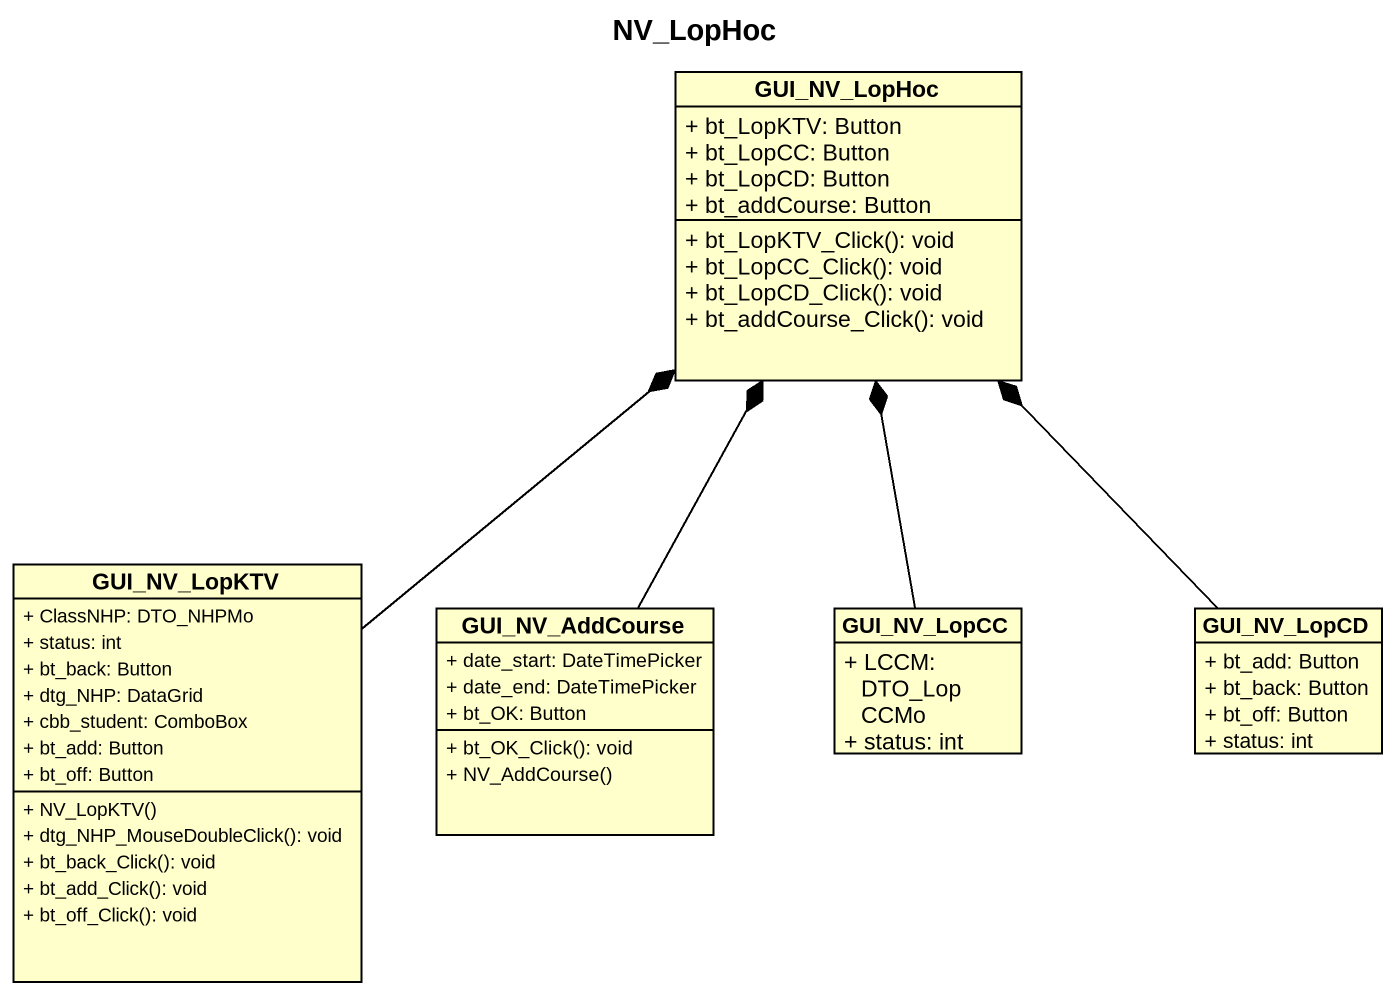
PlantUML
@startuml
title NV_LopHoc
hide circle
hide empty members
skinparam classAttributeIconSize 0
class GUI_NV_LopHoc {
  + bt_LopKTV: Button
  + bt_LopCC: Button
  + bt_LopCD: Button
  + bt_addCourse: Button
  + bt_LopKTV_Click(): void
  + bt_LopCC_Click(): void
  + bt_LopCD_Click(): void
  + bt_addCourse_Click(): void
}
class GUI_NV_LopKTV {
  + ClassNHP: DTO_NHPMo
  + status: int
  + bt_back: Button
  + dtg_NHP: DataGrid
  + cbb_student: ComboBox
  + bt_add: Button
  + bt_off: Button
  + NV_LopKTV()
  + dtg_NHP_MouseDoubleClick(): void
  + bt_back_Click(): void
  + bt_add_Click(): void
  + bt_off_Click(): void
}
class GUI_NV_AddCourse {
  + date_start: DateTimePicker
  + date_end: DateTimePicker
  + bt_OK: Button
  + bt_OK_Click(): void
  + NV_AddCourse()
}
class GUI_NV_LopCC {
  + LCCM: DTO_LopCCMo
  + status: int
}
class GUI_NV_LopCD {
  + bt_add: Button
  + bt_back: Button
  + bt_off: Button
  + status: int
}
GUI_NV_LopKTV -up-* GUI_NV_LopHoc
GUI_NV_AddCourse -up-* GUI_NV_LopHoc
GUI_NV_LopCC -up-* GUI_NV_LopHoc
GUI_NV_LopCD -up-* GUI_NV_LopHoc
@enduml
